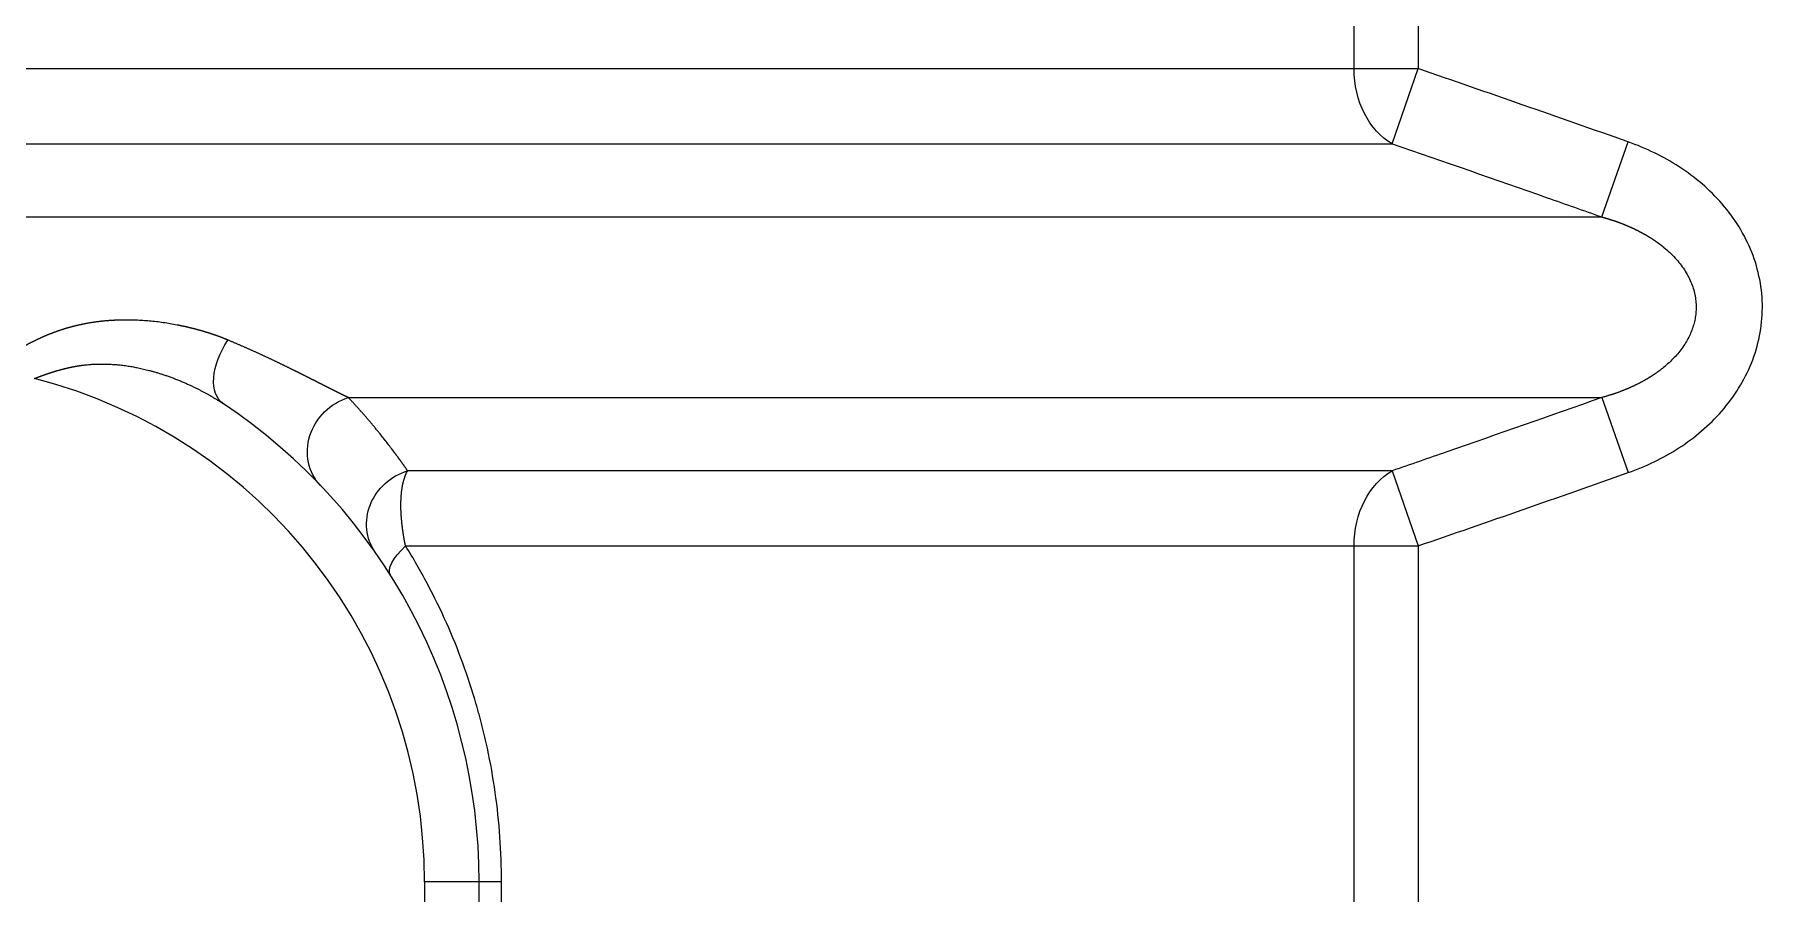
# Model space of a CAD drawing. Header units: millimetres. Extents: x 4664 to 8864, y -38 to 2932.
# Drawn here: x 8285.03 to 8312.53, y 1835.4 to 1849.06 of the extents above; entities that cross this region are included whole.
import ezdxf

# ---------------------------------------------------------------- set-up
doc = ezdxf.new("R2010")
doc.units = ezdxf.units.MM

msp = doc.modelspace()

# ---------------------------------------------------------------- linework, layer by layer
at = {"lineweight": 5}
for p, q in [((8306.03, 1848.517), (8306.03, 1859.573)), ((8307.049, 1859.573), (8307.049, 1848.517)), ((8253.468, 1848.517), (8307.049, 1848.517)), ((8306.637, 1847.323), (8307.049, 1848.517)), ((8254.662, 1847.323), (8306.637, 1847.323)), ((8309.972, 1846.158), (8310.393, 1847.352)), ((8253.688, 1846.158), (8309.972, 1846.158)), ((8290.023, 1843.285), (8309.972, 1843.285)), ((8309.972, 1843.285), (8310.393, 1842.09)), ((8306.637, 1842.119), (8290.966, 1842.119)), ((8306.637, 1842.119), (8307.049, 1840.925)), ((8290.933, 1840.925), (8307.049, 1840.925)), ((8306.03, 1829.869), (8306.03, 1840.925)), ((8307.049, 1840.925), (8307.049, 1829.869)), ((8292.461, 1835.58), (8291.234, 1835.58)), ((8291.234, 1835.58), (8291.234, 1835.214)), ((8292.105, 1835.214), (8292.105, 1835.58)), ((8292.461, 1835.214), (8292.461, 1835.58))]:
    msp.add_line(p, q, dxfattribs=at)
for radius, end in [(8.271, 75.5415), (9.141, 56.3104)]:
    msp.add_arc((8282.964, 1835.58), radius, 0, end, dxfattribs=at)
at = {"lineweight": 5, "extrusion": (0, 0, -1)}
for centre, major_axis, ratio, start_param, end_param in [((8307.049, 1848.517), (0, 1.306), 0.780444, 3.557424, 4.712389), ((8288.517, 1843.91), (0.483, 0.724), 0.577181, 3.141593, 4.726892), ((8290.21, 1842.488), (0.63, 0.601), 0.921263, 3.141593, 5.208198), ((8291.165, 1841.323), (0.713, 0.499), 0.935093, 3.141593, 5.057279), ((8307.049, 1840.925), (0, 1.306), 0.780444, 4.712389, 5.867354), ((8291.43, 1840.925), (0.736, 0.465), 0.347154, 3.141593, 4.209667)]:
    msp.add_ellipse(centre, major_axis=major_axis, ratio=ratio, start_param=start_param, end_param=end_param, dxfattribs=at)
at = {"lineweight": 5}
for points in [[(8310.393, 1847.352), (8309.279, 1847.744), (8308.165, 1848.133), (8307.049, 1848.517)], [(8307.049, 1840.925), (8308.165, 1841.309), (8309.279, 1841.698), (8310.393, 1842.09)]]:
    msp.add_open_spline(points, degree=3, dxfattribs=at)
for points, knots in [([(8306.637, 1847.323), (8307.46, 1847.038), (8308.282, 1846.752), (8309.393, 1846.362), (8309.683, 1846.26), (8309.972, 1846.158)], [0, 0, 0, 0, 0.739335, 0.739335, 1, 1, 1, 1]), ([(8310.393, 1842.09), (8310.678, 1842.19), (8310.948, 1842.32), (8311.452, 1842.646), (8311.686, 1842.844), (8312.079, 1843.296), (8312.244, 1843.557), (8312.466, 1844.11), (8312.528, 1844.414), (8312.53, 1845.013), (8312.471, 1845.316), (8312.25, 1845.875), (8312.087, 1846.136), (8311.692, 1846.592), (8311.459, 1846.79), (8310.954, 1847.119), (8310.679, 1847.251), (8310.393, 1847.352)], [0, 0, 0, 0, 0.125, 0.125, 0.25, 0.25, 0.375, 0.375, 0.5, 0.5, 0.625, 0.625, 0.75, 0.75, 0.875, 0.875, 1, 1, 1, 1]), ([(8309.972, 1846.158), (8309.975, 1846.157), (8309.981, 1846.155), (8309.989, 1846.153), (8309.998, 1846.15), (8310.006, 1846.148), (8310.015, 1846.146), (8310.023, 1846.143), (8310.032, 1846.141), (8310.04, 1846.138), (8310.049, 1846.136), (8310.057, 1846.133), (8310.065, 1846.131), (8310.074, 1846.128), (8310.082, 1846.126), (8310.09, 1846.123), (8310.099, 1846.121), (8310.107, 1846.118), (8310.115, 1846.115), (8310.123, 1846.113), (8310.131, 1846.11), (8310.139, 1846.107), (8310.148, 1846.105), (8310.156, 1846.102), (8310.164, 1846.099), (8310.172, 1846.097), (8310.18, 1846.094), (8310.188, 1846.091), (8310.196, 1846.088), (8310.204, 1846.086), (8310.212, 1846.083), (8310.219, 1846.08), (8310.227, 1846.077), (8310.235, 1846.074), (8310.243, 1846.072), (8310.251, 1846.069), (8310.258, 1846.066), (8310.266, 1846.063), (8310.274, 1846.06), (8310.282, 1846.057), (8310.289, 1846.054), (8310.297, 1846.051), (8310.304, 1846.048), (8310.312, 1846.045), (8310.32, 1846.042), (8310.327, 1846.039), (8310.335, 1846.036), (8310.342, 1846.033), (8310.349, 1846.03), (8310.357, 1846.027), (8310.364, 1846.024), (8310.372, 1846.021), (8310.379, 1846.018), (8310.386, 1846.015), (8310.394, 1846.012), (8310.401, 1846.009), (8310.408, 1846.005), (8310.415, 1846.002), (8310.422, 1845.999), (8310.43, 1845.996), (8310.437, 1845.993), (8310.444, 1845.99), (8310.451, 1845.986), (8310.458, 1845.983), (8310.465, 1845.98), (8310.472, 1845.977), (8310.479, 1845.973), (8310.486, 1845.97), (8310.493, 1845.967), (8310.5, 1845.964), (8310.507, 1845.96), (8310.513, 1845.957), (8310.52, 1845.954), (8310.527, 1845.95), (8310.534, 1845.947), (8310.541, 1845.944), (8310.547, 1845.94), (8310.554, 1845.937), (8310.561, 1845.933), (8310.567, 1845.93), (8310.574, 1845.927), (8310.58, 1845.923), (8310.587, 1845.92), (8310.593, 1845.916), (8310.6, 1845.913), (8310.606, 1845.909), (8310.613, 1845.906), (8310.619, 1845.902), (8310.626, 1845.899), (8310.632, 1845.895), (8310.638, 1845.892), (8310.645, 1845.888), (8310.651, 1845.885), (8310.657, 1845.881), (8310.663, 1845.878), (8310.67, 1845.874), (8310.676, 1845.871), (8310.682, 1845.867), (8310.688, 1845.864), (8310.694, 1845.86), (8310.7, 1845.856), (8310.706, 1845.853), (8310.712, 1845.849), (8310.718, 1845.845), (8310.724, 1845.842), (8310.73, 1845.838), (8310.736, 1845.835), (8310.742, 1845.831), (8310.748, 1845.827), (8310.754, 1845.824), (8310.76, 1845.82), (8310.765, 1845.816), (8310.771, 1845.813), (8310.777, 1845.809), (8310.783, 1845.805), (8310.788, 1845.801), (8310.794, 1845.798), (8310.8, 1845.794), (8310.805, 1845.79), (8310.811, 1845.786), (8310.816, 1845.783), (8310.822, 1845.779), (8310.827, 1845.775), (8310.833, 1845.771), (8310.838, 1845.768), (8310.844, 1845.764), (8310.849, 1845.76), (8310.854, 1845.756), (8310.86, 1845.752), (8310.865, 1845.749), (8310.87, 1845.745), (8310.875, 1845.741), (8310.881, 1845.737), (8310.886, 1845.733), (8310.891, 1845.729), (8310.896, 1845.726), (8310.901, 1845.722), (8310.906, 1845.718), (8310.912, 1845.714), (8310.917, 1845.71), (8310.922, 1845.706), (8310.927, 1845.702), (8310.932, 1845.699), (8310.936, 1845.695), (8310.941, 1845.691), (8310.946, 1845.687), (8310.951, 1845.683), (8310.988, 1845.653), (8311.054, 1845.596), (8311.142, 1845.506), (8311.22, 1845.414), (8311.288, 1845.319), (8311.346, 1845.222), (8311.393, 1845.124), (8311.43, 1845.024), (8311.456, 1844.923), (8311.471, 1844.822), (8311.476, 1844.724), (8311.472, 1844.629), (8311.459, 1844.537), (8311.437, 1844.445), (8311.407, 1844.354), (8311.368, 1844.264), (8311.32, 1844.175), (8311.264, 1844.087), (8311.199, 1844.001), (8311.125, 1843.918), (8311.043, 1843.837), (8310.981, 1843.783), (8310.944, 1843.753), (8310.934, 1843.746), (8310.925, 1843.738), (8310.915, 1843.731), (8310.905, 1843.723), (8310.895, 1843.716), (8310.885, 1843.708), (8310.875, 1843.701), (8310.865, 1843.694), (8310.855, 1843.686), (8310.844, 1843.679), (8310.834, 1843.671), (8310.823, 1843.664), (8310.812, 1843.657), (8310.802, 1843.65), (8310.791, 1843.642), (8310.78, 1843.635), (8310.769, 1843.628), (8310.757, 1843.621), (8310.746, 1843.614), (8310.735, 1843.607), (8310.723, 1843.6), (8310.712, 1843.592), (8310.7, 1843.585), (8310.688, 1843.579), (8310.676, 1843.572), (8310.664, 1843.565), (8310.652, 1843.558), (8310.64, 1843.551), (8310.628, 1843.544), (8310.615, 1843.537), (8310.603, 1843.531), (8310.59, 1843.524), (8310.577, 1843.517), (8310.565, 1843.511), (8310.552, 1843.504), (8310.539, 1843.498), (8310.526, 1843.491), (8310.512, 1843.485), (8310.499, 1843.478), (8310.486, 1843.472), (8310.472, 1843.465), (8310.459, 1843.459), (8310.445, 1843.453), (8310.431, 1843.447), (8310.417, 1843.441), (8310.403, 1843.434), (8310.389, 1843.428), (8310.375, 1843.422), (8310.361, 1843.416), (8310.346, 1843.411), (8310.332, 1843.405), (8310.317, 1843.399), (8310.302, 1843.393), (8310.288, 1843.387), (8310.273, 1843.382), (8310.258, 1843.376), (8310.243, 1843.37), (8310.228, 1843.365), (8310.212, 1843.359), (8310.197, 1843.354), (8310.182, 1843.349), (8310.166, 1843.343), (8310.15, 1843.338), (8310.135, 1843.333), (8310.119, 1843.328), (8310.103, 1843.323), (8310.087, 1843.318), (8310.071, 1843.313), (8310.054, 1843.308), (8310.038, 1843.303), (8310.022, 1843.298), (8310.005, 1843.294), (8309.989, 1843.289), (8309.978, 1843.286), (8309.972, 1843.285)], [0, 0, 0, 0, 0.002039, 0.004073, 0.006102, 0.008127, 0.010147, 0.012163, 0.014174, 0.016181, 0.018183, 0.020181, 0.022174, 0.024162, 0.026146, 0.028125, 0.0301, 0.03207, 0.034036, 0.035997, 0.037953, 0.039905, 0.041852, 0.043795, 0.045733, 0.047667, 0.049596, 0.051521, 0.053441, 0.055357, 0.057268, 0.059174, 0.061076, 0.062974, 0.064867, 0.066755, 0.068639, 0.070518, 0.072393, 0.074263, 0.076129, 0.07799, 0.079847, 0.081699, 0.083547, 0.08539, 0.087229, 0.089063, 0.090893, 0.092718, 0.094539, 0.096355, 0.098167, 0.099974, 0.101777, 0.103575, 0.105369, 0.107158, 0.108943, 0.110723, 0.112499, 0.11427, 0.116037, 0.1178, 0.119558, 0.121311, 0.12306, 0.124805, 0.126545, 0.128281, 0.130012, 0.131739, 0.133461, 0.135179, 0.136892, 0.138601, 0.140306, 0.142006, 0.143702, 0.145393, 0.14708, 0.148763, 0.150441, 0.152114, 0.153784, 0.155449, 0.157109, 0.158765, 0.160417, 0.162064, 0.163707, 0.165345, 0.16698, 0.168609, 0.170235, 0.171856, 0.173472, 0.175085, 0.176693, 0.178296, 0.179895, 0.18149, 0.183081, 0.184667, 0.186249, 0.187826, 0.189399, 0.190968, 0.192533, 0.194093, 0.195649, 0.197201, 0.198748, 0.200291, 0.20183, 0.203364, 0.204894, 0.20642, 0.207942, 0.209459, 0.210972, 0.212481, 0.213985, 0.215485, 0.216982, 0.218473, 0.219961, 0.221444, 0.222923, 0.224398, 0.225869, 0.227335, 0.228797, 0.230255, 0.231709, 0.233159, 0.234604, 0.236045, 0.237482, 0.238915, 0.240344, 0.241769, 0.243189, 0.244605, 0.246018, 0.247426, 0.248829, 0.250229, 0.279528, 0.307612, 0.334557, 0.360447, 0.385382, 0.40947, 0.432836, 0.455616, 0.477954, 0.500009, 0.520088, 0.540394, 0.561045, 0.582154, 0.603826, 0.626159, 0.64924, 0.673149, 0.697957, 0.723726, 0.750512, 0.753234, 0.755971, 0.758723, 0.761492, 0.764276, 0.767076, 0.769891, 0.772722, 0.77557, 0.778433, 0.781312, 0.784207, 0.787118, 0.790045, 0.792989, 0.795948, 0.798924, 0.801915, 0.804923, 0.807948, 0.810988, 0.814045, 0.817118, 0.820208, 0.823313, 0.826436, 0.829575, 0.83273, 0.835902, 0.83909, 0.842295, 0.845516, 0.848754, 0.852009, 0.85528, 0.858568, 0.861873, 0.865195, 0.868533, 0.871888, 0.875259, 0.878648, 0.882053, 0.885475, 0.888914, 0.89237, 0.895843, 0.899333, 0.902839, 0.906363, 0.909903, 0.913461, 0.917035, 0.920627, 0.924235, 0.927861, 0.931504, 0.935163, 0.93884, 0.942534, 0.946245, 0.949973, 0.953718, 0.95748, 0.96126, 0.965056, 0.96887, 0.972701, 0.976549, 0.980415, 0.984297, 0.988197, 0.992114, 0.996048, 1, 1, 1, 1]), ([(8288.106, 1844.199), (8288.104, 1844.2), (8288.099, 1844.203), (8288.091, 1844.206), (8288.083, 1844.209), (8288.076, 1844.212), (8288.068, 1844.215), (8288.06, 1844.218), (8288.052, 1844.221), (8288.045, 1844.224), (8288.037, 1844.227), (8288.029, 1844.231), (8288.021, 1844.234), (8288.013, 1844.237), (8288.005, 1844.24), (8287.998, 1844.243), (8287.99, 1844.246), (8287.982, 1844.249), (8287.974, 1844.251), (8287.966, 1844.254), (8287.958, 1844.257), (8287.95, 1844.26), (8287.942, 1844.263), (8287.934, 1844.266), (8287.926, 1844.269), (8287.918, 1844.272), (8287.91, 1844.275), (8287.902, 1844.277), (8287.894, 1844.28), (8287.886, 1844.283), (8287.877, 1844.286), (8287.869, 1844.289), (8287.861, 1844.291), (8287.853, 1844.294), (8287.845, 1844.297), (8287.837, 1844.3), (8287.828, 1844.302), (8287.82, 1844.305), (8287.812, 1844.308), (8287.804, 1844.31), (8287.795, 1844.313), (8287.787, 1844.316), (8287.779, 1844.318), (8287.77, 1844.321), (8287.762, 1844.323), (8287.753, 1844.326), (8287.745, 1844.329), (8287.737, 1844.331), (8287.728, 1844.334), (8287.72, 1844.336), (8287.711, 1844.339), (8287.703, 1844.341), (8287.694, 1844.344), (8287.686, 1844.346), (8287.677, 1844.349), (8287.669, 1844.351), (8287.66, 1844.353), (8287.652, 1844.356), (8287.643, 1844.358), (8287.635, 1844.36), (8287.626, 1844.363), (8287.617, 1844.365), (8287.609, 1844.367), (8287.6, 1844.37), (8287.591, 1844.372), (8287.583, 1844.374), (8287.574, 1844.377), (8287.565, 1844.379), (8287.556, 1844.381), (8287.548, 1844.383), (8287.539, 1844.385), (8287.53, 1844.388), (8287.521, 1844.39), (8287.513, 1844.392), (8287.504, 1844.394), (8287.495, 1844.396), (8287.486, 1844.398), (8287.477, 1844.4), (8287.468, 1844.403), (8287.459, 1844.405), (8287.45, 1844.407), (8287.442, 1844.409), (8287.433, 1844.411), (8287.424, 1844.413), (8287.415, 1844.415), (8287.406, 1844.417), (8287.397, 1844.419), (8287.388, 1844.421), (8287.379, 1844.422), (8287.369, 1844.424), (8287.36, 1844.426), (8287.351, 1844.428), (8287.342, 1844.43), (8287.333, 1844.432), (8287.324, 1844.434), (8287.315, 1844.435), (8287.306, 1844.437), (8287.263, 1844.445), (8287.187, 1844.459), (8287.077, 1844.476), (8286.968, 1844.491), (8286.859, 1844.502), (8286.751, 1844.51), (8286.643, 1844.516), (8286.536, 1844.519), (8286.46, 1844.518), (8286.414, 1844.518), (8286.399, 1844.517), (8286.384, 1844.517), (8286.369, 1844.516), (8286.354, 1844.516), (8286.339, 1844.515), (8286.324, 1844.515), (8286.309, 1844.514), (8286.294, 1844.513), (8286.279, 1844.513), (8286.264, 1844.512), (8286.249, 1844.511), (8286.234, 1844.51), (8286.219, 1844.509), (8286.205, 1844.508), (8286.19, 1844.506), (8286.175, 1844.505), (8286.161, 1844.504), (8286.146, 1844.503), (8286.131, 1844.501), (8286.117, 1844.5), (8286.102, 1844.498), (8286.088, 1844.497), (8286.073, 1844.495), (8286.059, 1844.493), (8286.044, 1844.492), (8286.03, 1844.49), (8286.016, 1844.488), (8286.001, 1844.486), (8285.987, 1844.484), (8285.973, 1844.482), (8285.959, 1844.48), (8285.945, 1844.478), (8285.931, 1844.475), (8285.916, 1844.473), (8285.902, 1844.471), (8285.888, 1844.468), (8285.874, 1844.466), (8285.86, 1844.464), (8285.846, 1844.461), (8285.833, 1844.458), (8285.819, 1844.456), (8285.805, 1844.453), (8285.791, 1844.45), (8285.777, 1844.447), (8285.763, 1844.444), (8285.75, 1844.441), (8285.736, 1844.438), (8285.722, 1844.435), (8285.709, 1844.432), (8285.695, 1844.429), (8285.682, 1844.426), (8285.668, 1844.422), (8285.655, 1844.419), (8285.641, 1844.415), (8285.628, 1844.412), (8285.614, 1844.408), (8285.601, 1844.405), (8285.588, 1844.401), (8285.574, 1844.397), (8285.561, 1844.394), (8285.548, 1844.39), (8285.534, 1844.386), (8285.521, 1844.382), (8285.508, 1844.378), (8285.495, 1844.374), (8285.482, 1844.37), (8285.469, 1844.365), (8285.456, 1844.361), (8285.443, 1844.357), (8285.43, 1844.353), (8285.417, 1844.348), (8285.404, 1844.344), (8285.391, 1844.339), (8285.378, 1844.335), (8285.365, 1844.33), (8285.352, 1844.325), (8285.339, 1844.321), (8285.326, 1844.316), (8285.314, 1844.311), (8285.301, 1844.306), (8285.288, 1844.301), (8285.275, 1844.296), (8285.263, 1844.291), (8285.25, 1844.286), (8285.237, 1844.281), (8285.225, 1844.276), (8285.212, 1844.27), (8285.2, 1844.265), (8285.187, 1844.26), (8285.175, 1844.254), (8285.162, 1844.249), (8285.15, 1844.243), (8285.137, 1844.238), (8285.125, 1844.232), (8285.112, 1844.227), (8285.1, 1844.221), (8285.087, 1844.215), (8285.075, 1844.209), (8285.063, 1844.203), (8285.05, 1844.197), (8285.038, 1844.192), (8285.026, 1844.186), (8285.014, 1844.179), (8285.001, 1844.173), (8284.989, 1844.167), (8284.977, 1844.161), (8284.965, 1844.155), (8284.953, 1844.149), (8284.94, 1844.142), (8284.928, 1844.136), (8284.916, 1844.129), (8284.904, 1844.123), (8284.892, 1844.116), (8284.88, 1844.11), (8284.868, 1844.103), (8284.856, 1844.097), (8284.844, 1844.09), (8284.832, 1844.083), (8284.82, 1844.076), (8284.808, 1844.07), (8284.796, 1844.063), (8284.784, 1844.056), (8284.772, 1844.049), (8284.76, 1844.042), (8284.748, 1844.035), (8284.736, 1844.028), (8284.724, 1844.021), (8284.713, 1844.014), (8284.701, 1844.007), (8284.689, 1844), (8284.681, 1843.995), (8284.677, 1843.992)], [0, 0, 0, 0, 0.002507, 0.005016, 0.007526, 0.010038, 0.012552, 0.015067, 0.017584, 0.020103, 0.022624, 0.025146, 0.027671, 0.030197, 0.032725, 0.035254, 0.037786, 0.040319, 0.042854, 0.045391, 0.047929, 0.05047, 0.053013, 0.055557, 0.058103, 0.060651, 0.063201, 0.065753, 0.068307, 0.070863, 0.07342, 0.07598, 0.078542, 0.081105, 0.083671, 0.086238, 0.088808, 0.091379, 0.093953, 0.096528, 0.099106, 0.101685, 0.104267, 0.10685, 0.109436, 0.112024, 0.114614, 0.117205, 0.119799, 0.122396, 0.124994, 0.127594, 0.130197, 0.132801, 0.135408, 0.138017, 0.140628, 0.143241, 0.145856, 0.148474, 0.151094, 0.153716, 0.15634, 0.158966, 0.161595, 0.164226, 0.166859, 0.169494, 0.172131, 0.174771, 0.177413, 0.180058, 0.182705, 0.185354, 0.188005, 0.190658, 0.193314, 0.195973, 0.198633, 0.201296, 0.203961, 0.206629, 0.209299, 0.211972, 0.214646, 0.217323, 0.220003, 0.222685, 0.225369, 0.228056, 0.230746, 0.233437, 0.236131, 0.238828, 0.241527, 0.244229, 0.246933, 0.249639, 0.282019, 0.314044, 0.34573, 0.377091, 0.408141, 0.438899, 0.469379, 0.499599, 0.503922, 0.508233, 0.512533, 0.516822, 0.521101, 0.525368, 0.529625, 0.533871, 0.538107, 0.542332, 0.546546, 0.55075, 0.554944, 0.559127, 0.5633, 0.567463, 0.571615, 0.575758, 0.57989, 0.584013, 0.588125, 0.592228, 0.596321, 0.600404, 0.604477, 0.608541, 0.612595, 0.61664, 0.620675, 0.624701, 0.628718, 0.632725, 0.636723, 0.640712, 0.644692, 0.648663, 0.652626, 0.656579, 0.660524, 0.664459, 0.668387, 0.672305, 0.676216, 0.680117, 0.684011, 0.687896, 0.691773, 0.695642, 0.699503, 0.703356, 0.707201, 0.711038, 0.714867, 0.718689, 0.722503, 0.726309, 0.730108, 0.7339, 0.737684, 0.741461, 0.745231, 0.748994, 0.75275, 0.7565, 0.760242, 0.763977, 0.767706, 0.771428, 0.775144, 0.778854, 0.782557, 0.786253, 0.789944, 0.793628, 0.797307, 0.80098, 0.804646, 0.808307, 0.811963, 0.815613, 0.819257, 0.822896, 0.82653, 0.830158, 0.833781, 0.8374, 0.841013, 0.844622, 0.848225, 0.851824, 0.855419, 0.859009, 0.862594, 0.866175, 0.869752, 0.873325, 0.876894, 0.880459, 0.88402, 0.887577, 0.891131, 0.894681, 0.898227, 0.90177, 0.90531, 0.908847, 0.912381, 0.915911, 0.919439, 0.922964, 0.926486, 0.930006, 0.933523, 0.937037, 0.94055, 0.94406, 0.947568, 0.951074, 0.954578, 0.95808, 0.96158, 0.965079, 0.968577, 0.972073, 0.975567, 0.97906, 0.982553, 0.986044, 0.989534, 0.993023, 0.996512, 1, 1, 1, 1]), ([(8290.023, 1843.285), (8290.022, 1843.285), (8290.019, 1843.287), (8290.014, 1843.289), (8290.009, 1843.291), (8290.004, 1843.293), (8289.999, 1843.296), (8289.995, 1843.298), (8289.99, 1843.3), (8289.985, 1843.303), (8289.98, 1843.305), (8289.975, 1843.307), (8289.97, 1843.31), (8289.965, 1843.312), (8289.96, 1843.315), (8289.955, 1843.317), (8289.95, 1843.32), (8289.945, 1843.322), (8289.939, 1843.325), (8289.934, 1843.327), (8289.929, 1843.33), (8289.924, 1843.332), (8289.919, 1843.335), (8289.913, 1843.337), (8289.908, 1843.34), (8289.903, 1843.342), (8289.898, 1843.345), (8289.892, 1843.348), (8289.887, 1843.35), (8289.881, 1843.353), (8289.876, 1843.356), (8289.871, 1843.358), (8289.865, 1843.361), (8289.86, 1843.364), (8289.854, 1843.367), (8289.849, 1843.369), (8289.843, 1843.372), (8289.837, 1843.375), (8289.832, 1843.378), (8289.826, 1843.38), (8289.82, 1843.383), (8289.815, 1843.386), (8289.809, 1843.389), (8289.803, 1843.392), (8289.797, 1843.395), (8289.792, 1843.398), (8289.786, 1843.401), (8289.78, 1843.404), (8289.774, 1843.407), (8289.768, 1843.409), (8289.762, 1843.412), (8289.756, 1843.415), (8289.75, 1843.418), (8289.744, 1843.422), (8289.738, 1843.425), (8289.732, 1843.428), (8289.726, 1843.431), (8289.72, 1843.434), (8289.714, 1843.437), (8289.708, 1843.44), (8289.701, 1843.443), (8289.695, 1843.446), (8289.689, 1843.449), (8289.683, 1843.453), (8289.676, 1843.456), (8289.67, 1843.459), (8289.664, 1843.462), (8289.657, 1843.465), (8289.651, 1843.469), (8289.644, 1843.472), (8289.638, 1843.475), (8289.631, 1843.479), (8289.625, 1843.482), (8289.618, 1843.485), (8289.612, 1843.489), (8289.605, 1843.492), (8289.599, 1843.495), (8289.592, 1843.499), (8289.585, 1843.502), (8289.579, 1843.505), (8289.572, 1843.509), (8289.565, 1843.512), (8289.558, 1843.516), (8289.552, 1843.519), (8289.545, 1843.523), (8289.538, 1843.526), (8289.531, 1843.53), (8289.524, 1843.533), (8289.517, 1843.537), (8289.51, 1843.54), (8289.503, 1843.544), (8289.496, 1843.547), (8289.489, 1843.551), (8289.482, 1843.554), (8289.475, 1843.558), (8289.468, 1843.562), (8289.461, 1843.565), (8289.453, 1843.569), (8289.446, 1843.573), (8289.439, 1843.576), (8289.432, 1843.58), (8289.424, 1843.584), (8289.417, 1843.587), (8289.41, 1843.591), (8289.402, 1843.595), (8289.395, 1843.598), (8289.388, 1843.602), (8289.38, 1843.606), (8289.373, 1843.61), (8289.365, 1843.613), (8289.358, 1843.617), (8289.35, 1843.621), (8289.342, 1843.625), (8289.335, 1843.629), (8289.327, 1843.633), (8289.32, 1843.636), (8289.312, 1843.64), (8289.304, 1843.644), (8289.296, 1843.648), (8289.289, 1843.652), (8289.281, 1843.656), (8289.273, 1843.66), (8289.265, 1843.664), (8289.257, 1843.668), (8289.249, 1843.672), (8289.241, 1843.676), (8289.233, 1843.68), (8289.225, 1843.684), (8289.217, 1843.688), (8289.209, 1843.692), (8289.201, 1843.696), (8289.193, 1843.7), (8289.185, 1843.704), (8289.174, 1843.709), (8289.16, 1843.716), (8289.144, 1843.724), (8289.128, 1843.732), (8289.111, 1843.74), (8289.095, 1843.748), (8289.078, 1843.757), (8289.061, 1843.765), (8289.045, 1843.773), (8289.028, 1843.781), (8289.011, 1843.789), (8288.994, 1843.798), (8288.977, 1843.806), (8288.959, 1843.814), (8288.942, 1843.823), (8288.925, 1843.831), (8288.907, 1843.839), (8288.89, 1843.848), (8288.872, 1843.856), (8288.855, 1843.865), (8288.837, 1843.873), (8288.819, 1843.882), (8288.801, 1843.89), (8288.783, 1843.899), (8288.765, 1843.907), (8288.747, 1843.916), (8288.729, 1843.924), (8288.71, 1843.933), (8288.692, 1843.941), (8288.674, 1843.95), (8288.655, 1843.958), (8288.637, 1843.967), (8288.618, 1843.975), (8288.599, 1843.984), (8288.58, 1843.993), (8288.561, 1844.001), (8288.542, 1844.01), (8288.523, 1844.018), (8288.504, 1844.027), (8288.485, 1844.036), (8288.466, 1844.044), (8288.446, 1844.053), (8288.427, 1844.061), (8288.408, 1844.07), (8288.388, 1844.079), (8288.368, 1844.087), (8288.349, 1844.096), (8288.329, 1844.105), (8288.309, 1844.113), (8288.289, 1844.122), (8288.269, 1844.13), (8288.249, 1844.139), (8288.229, 1844.148), (8288.208, 1844.156), (8288.188, 1844.165), (8288.168, 1844.174), (8288.147, 1844.182), (8288.127, 1844.191), (8288.113, 1844.197), (8288.106, 1844.199)], [0, 0, 0, 0, 0.003387, 0.006779, 0.010177, 0.013582, 0.016992, 0.020408, 0.02383, 0.027258, 0.030693, 0.034133, 0.037579, 0.04103, 0.044488, 0.047952, 0.051422, 0.054898, 0.05838, 0.061868, 0.065362, 0.068862, 0.072368, 0.07588, 0.079398, 0.082922, 0.086452, 0.089988, 0.09353, 0.097078, 0.100633, 0.104193, 0.10776, 0.111332, 0.114911, 0.118495, 0.122086, 0.125683, 0.129286, 0.132895, 0.13651, 0.140131, 0.143759, 0.147392, 0.151032, 0.154678, 0.15833, 0.161988, 0.165652, 0.169322, 0.172999, 0.176681, 0.18037, 0.184065, 0.187766, 0.191473, 0.195187, 0.198907, 0.202632, 0.206365, 0.210103, 0.213847, 0.217598, 0.221355, 0.225118, 0.228887, 0.232663, 0.236444, 0.240232, 0.244026, 0.247827, 0.251633, 0.255446, 0.259265, 0.263091, 0.266922, 0.27076, 0.274605, 0.278455, 0.282312, 0.286175, 0.290044, 0.293919, 0.297801, 0.301689, 0.305584, 0.309484, 0.313391, 0.317305, 0.321224, 0.32515, 0.329082, 0.333021, 0.336966, 0.340917, 0.344874, 0.348838, 0.352808, 0.356785, 0.360768, 0.364757, 0.368752, 0.372754, 0.376762, 0.380777, 0.384798, 0.388825, 0.392859, 0.396899, 0.400945, 0.404998, 0.409057, 0.413123, 0.417195, 0.421273, 0.425358, 0.429449, 0.433546, 0.43765, 0.44176, 0.445877, 0.45, 0.454129, 0.458265, 0.462408, 0.466556, 0.470712, 0.474873, 0.479041, 0.483216, 0.487396, 0.491584, 0.495777, 0.499978, 0.508303, 0.516638, 0.524984, 0.533339, 0.541705, 0.550081, 0.558467, 0.566863, 0.575269, 0.583686, 0.592113, 0.60055, 0.608997, 0.617455, 0.625923, 0.634401, 0.64289, 0.651389, 0.659898, 0.668418, 0.676948, 0.685488, 0.694039, 0.7026, 0.711172, 0.719754, 0.728347, 0.73695, 0.745564, 0.754189, 0.762823, 0.771469, 0.780125, 0.788791, 0.797468, 0.806156, 0.814855, 0.823564, 0.832283, 0.841014, 0.849755, 0.858506, 0.867269, 0.876042, 0.884826, 0.893621, 0.902426, 0.911242, 0.920069, 0.928907, 0.937756, 0.946615, 0.955485, 0.964367, 0.973259, 0.982162, 0.991075, 1, 1, 1, 1]), ([(8285.029, 1843.588), (8285.031, 1843.589), (8285.035, 1843.591), (8285.041, 1843.593), (8285.048, 1843.596), (8285.054, 1843.598), (8285.06, 1843.601), (8285.067, 1843.603), (8285.073, 1843.606), (8285.079, 1843.608), (8285.085, 1843.61), (8285.092, 1843.613), (8285.098, 1843.615), (8285.104, 1843.618), (8285.11, 1843.62), (8285.116, 1843.622), (8285.123, 1843.624), (8285.129, 1843.627), (8285.135, 1843.629), (8285.141, 1843.631), (8285.147, 1843.634), (8285.153, 1843.636), (8285.159, 1843.638), (8285.165, 1843.64), (8285.172, 1843.642), (8285.178, 1843.645), (8285.184, 1843.647), (8285.19, 1843.649), (8285.196, 1843.651), (8285.202, 1843.653), (8285.208, 1843.655), (8285.214, 1843.657), (8285.22, 1843.659), (8285.226, 1843.661), (8285.232, 1843.663), (8285.238, 1843.665), (8285.244, 1843.667), (8285.249, 1843.669), (8285.255, 1843.671), (8285.261, 1843.673), (8285.267, 1843.675), (8285.273, 1843.677), (8285.279, 1843.679), (8285.285, 1843.681), (8285.291, 1843.683), (8285.296, 1843.685), (8285.302, 1843.687), (8285.308, 1843.688), (8285.314, 1843.69), (8285.319, 1843.692), (8285.325, 1843.694), (8285.331, 1843.696), (8285.337, 1843.697), (8285.342, 1843.699), (8285.348, 1843.701), (8285.354, 1843.703), (8285.359, 1843.704), (8285.365, 1843.706), (8285.371, 1843.708), (8285.376, 1843.709), (8285.382, 1843.711), (8285.388, 1843.713), (8285.393, 1843.714), (8285.399, 1843.716), (8285.404, 1843.717), (8285.41, 1843.719), (8285.415, 1843.721), (8285.421, 1843.722), (8285.426, 1843.724), (8285.432, 1843.725), (8285.437, 1843.727), (8285.443, 1843.728), (8285.448, 1843.73), (8285.454, 1843.731), (8285.459, 1843.733), (8285.464, 1843.734), (8285.47, 1843.735), (8285.475, 1843.737), (8285.48, 1843.738), (8285.486, 1843.74), (8285.491, 1843.741), (8285.496, 1843.742), (8285.502, 1843.744), (8285.507, 1843.745), (8285.512, 1843.746), (8285.517, 1843.747), (8285.523, 1843.749), (8285.528, 1843.75), (8285.533, 1843.751), (8285.538, 1843.752), (8285.544, 1843.754), (8285.549, 1843.755), (8285.554, 1843.756), (8285.559, 1843.757), (8285.564, 1843.758), (8285.569, 1843.76), (8285.574, 1843.761), (8285.579, 1843.762), (8285.584, 1843.763), (8285.589, 1843.764), (8285.594, 1843.765), (8285.599, 1843.766), (8285.604, 1843.767), (8285.609, 1843.768), (8285.614, 1843.769), (8285.619, 1843.77), (8285.624, 1843.771), (8285.629, 1843.772), (8285.634, 1843.773), (8285.639, 1843.774), (8285.644, 1843.775), (8285.649, 1843.776), (8285.654, 1843.777), (8285.658, 1843.778), (8285.663, 1843.779), (8285.668, 1843.78), (8285.673, 1843.781), (8285.677, 1843.781), (8285.682, 1843.782), (8285.687, 1843.783), (8285.692, 1843.784), (8285.696, 1843.785), (8285.701, 1843.786), (8285.706, 1843.786), (8285.71, 1843.787), (8285.715, 1843.788), (8285.72, 1843.789), (8285.724, 1843.789), (8285.729, 1843.79), (8285.733, 1843.791), (8285.738, 1843.792), (8285.743, 1843.792), (8285.747, 1843.793), (8285.752, 1843.794), (8285.756, 1843.794), (8285.761, 1843.795), (8285.765, 1843.795), (8285.769, 1843.796), (8285.774, 1843.797), (8285.778, 1843.797), (8285.783, 1843.798), (8285.787, 1843.798), (8285.792, 1843.799), (8285.796, 1843.8), (8285.8, 1843.8), (8285.805, 1843.801), (8285.809, 1843.801), (8285.824, 1843.803), (8285.849, 1843.806), (8285.886, 1843.809), (8285.922, 1843.812), (8285.959, 1843.815), (8285.997, 1843.816), (8286.035, 1843.818), (8286.073, 1843.818), (8286.112, 1843.818), (8286.151, 1843.818), (8286.19, 1843.817), (8286.23, 1843.815), (8286.27, 1843.813), (8286.31, 1843.81), (8286.351, 1843.807), (8286.392, 1843.803), (8286.433, 1843.798), (8286.475, 1843.793), (8286.517, 1843.786), (8286.559, 1843.78), (8286.599, 1843.773), (8286.639, 1843.765), (8286.678, 1843.758), (8286.72, 1843.749), (8286.763, 1843.739), (8286.808, 1843.728), (8286.854, 1843.716), (8286.903, 1843.703), (8286.953, 1843.689), (8287.005, 1843.673), (8287.059, 1843.656), (8287.114, 1843.638), (8287.171, 1843.618), (8287.23, 1843.597), (8287.29, 1843.573), (8287.34, 1843.553), (8287.38, 1843.537), (8287.408, 1843.524), (8287.436, 1843.512), (8287.463, 1843.5), (8287.49, 1843.488), (8287.516, 1843.476), (8287.542, 1843.464), (8287.567, 1843.452), (8287.591, 1843.44), (8287.615, 1843.428), (8287.638, 1843.417), (8287.661, 1843.405), (8287.683, 1843.394), (8287.704, 1843.382), (8287.725, 1843.371), (8287.746, 1843.36), (8287.765, 1843.349), (8287.785, 1843.338), (8287.804, 1843.328), (8287.822, 1843.317), (8287.84, 1843.307), (8287.857, 1843.297), (8287.873, 1843.287), (8287.89, 1843.277), (8287.905, 1843.268), (8287.92, 1843.259), (8287.935, 1843.25), (8287.949, 1843.241), (8287.963, 1843.232), (8287.976, 1843.224), (8287.989, 1843.216), (8288.001, 1843.208), (8288.012, 1843.2), (8288.024, 1843.193), (8288.031, 1843.188), (8288.034, 1843.186)], [0, 0, 0, 0, 0.002068, 0.004131, 0.00619, 0.008244, 0.010293, 0.012338, 0.014378, 0.016413, 0.018443, 0.020469, 0.02249, 0.024507, 0.026518, 0.028525, 0.030527, 0.032525, 0.034517, 0.036505, 0.038488, 0.040467, 0.04244, 0.044409, 0.046373, 0.048333, 0.050287, 0.052237, 0.054182, 0.056122, 0.058058, 0.059989, 0.061914, 0.063835, 0.065752, 0.067663, 0.06957, 0.071472, 0.073369, 0.075261, 0.077148, 0.079031, 0.080908, 0.082781, 0.084649, 0.086512, 0.08837, 0.090224, 0.092072, 0.093916, 0.095755, 0.097589, 0.099418, 0.101242, 0.103061, 0.104876, 0.106685, 0.10849, 0.110289, 0.112084, 0.113874, 0.115659, 0.117439, 0.119214, 0.120985, 0.12275, 0.12451, 0.126266, 0.128016, 0.129762, 0.131503, 0.133238, 0.134969, 0.136695, 0.138416, 0.140131, 0.141842, 0.143548, 0.145249, 0.146945, 0.148636, 0.150322, 0.152003, 0.15368, 0.155351, 0.157017, 0.158678, 0.160334, 0.161985, 0.163631, 0.165272, 0.166908, 0.168539, 0.170166, 0.171787, 0.173403, 0.175014, 0.17662, 0.17822, 0.179816, 0.181407, 0.182993, 0.184574, 0.18615, 0.18772, 0.189286, 0.190846, 0.192402, 0.193952, 0.195498, 0.197038, 0.198573, 0.200104, 0.201629, 0.203149, 0.204664, 0.206174, 0.207679, 0.209178, 0.210673, 0.212163, 0.213647, 0.215127, 0.216601, 0.21807, 0.219534, 0.220993, 0.222447, 0.223896, 0.22534, 0.226778, 0.228212, 0.22964, 0.231063, 0.232481, 0.233894, 0.235302, 0.236705, 0.238103, 0.239495, 0.240883, 0.242265, 0.243642, 0.245014, 0.246381, 0.247743, 0.249099, 0.250451, 0.261776, 0.273222, 0.284789, 0.296478, 0.30829, 0.320225, 0.332284, 0.344467, 0.356776, 0.36921, 0.38177, 0.394458, 0.407272, 0.420214, 0.433284, 0.446483, 0.45981, 0.473267, 0.486853, 0.500568, 0.512653, 0.525385, 0.538767, 0.5528, 0.567485, 0.582824, 0.598818, 0.615469, 0.632777, 0.650745, 0.669372, 0.688659, 0.708608, 0.729219, 0.750493, 0.760562, 0.77046, 0.780187, 0.789742, 0.799126, 0.808338, 0.817377, 0.826244, 0.834939, 0.843461, 0.85181, 0.859986, 0.867988, 0.875817, 0.883473, 0.890954, 0.898262, 0.905396, 0.912356, 0.919142, 0.925754, 0.932192, 0.938455, 0.944543, 0.950458, 0.956198, 0.961763, 0.967154, 0.97237, 0.977412, 0.982279, 0.986971, 0.991489, 0.995832, 1, 1, 1, 1]), ([(8290.966, 1842.119), (8290.964, 1842.123), (8290.958, 1842.131), (8290.95, 1842.142), (8290.942, 1842.154), (8290.935, 1842.165), (8290.927, 1842.176), (8290.919, 1842.187), (8290.911, 1842.198), (8290.904, 1842.209), (8290.896, 1842.22), (8290.888, 1842.23), (8290.881, 1842.241), (8290.874, 1842.251), (8290.866, 1842.262), (8290.859, 1842.272), (8290.851, 1842.282), (8290.844, 1842.292), (8290.837, 1842.302), (8290.83, 1842.312), (8290.823, 1842.322), (8290.816, 1842.331), (8290.809, 1842.341), (8290.802, 1842.35), (8290.795, 1842.36), (8290.788, 1842.369), (8290.781, 1842.378), (8290.775, 1842.387), (8290.768, 1842.396), (8290.761, 1842.405), (8290.738, 1842.437), (8290.697, 1842.49), (8290.64, 1842.565), (8290.584, 1842.637), (8290.54, 1842.691), (8290.51, 1842.729), (8290.491, 1842.751), (8290.473, 1842.773), (8290.455, 1842.796), (8290.437, 1842.818), (8290.419, 1842.839), (8290.401, 1842.861), (8290.382, 1842.883), (8290.364, 1842.904), (8290.346, 1842.925), (8290.328, 1842.946), (8290.31, 1842.967), (8290.292, 1842.988), (8290.274, 1843.009), (8290.256, 1843.03), (8290.238, 1843.05), (8290.22, 1843.07), (8290.202, 1843.09), (8290.184, 1843.11), (8290.166, 1843.13), (8290.148, 1843.15), (8290.13, 1843.17), (8290.112, 1843.189), (8290.094, 1843.209), (8290.076, 1843.228), (8290.059, 1843.247), (8290.041, 1843.266), (8290.029, 1843.278), (8290.023, 1843.285)], [0, 0, 0, 0, 0.009764, 0.019446, 0.029047, 0.038567, 0.048006, 0.057363, 0.066639, 0.075833, 0.084946, 0.093978, 0.102927, 0.111796, 0.120582, 0.129287, 0.13791, 0.146451, 0.154911, 0.163288, 0.171584, 0.179798, 0.18793, 0.19598, 0.203948, 0.211834, 0.219638, 0.227359, 0.234999, 0.242556, 0.250031, 0.315962, 0.379605, 0.440952, 0.499997, 0.519308, 0.538513, 0.557611, 0.576601, 0.595485, 0.614261, 0.63293, 0.651491, 0.669945, 0.688291, 0.70653, 0.72466, 0.742683, 0.760598, 0.778404, 0.796102, 0.813692, 0.831173, 0.848546, 0.86581, 0.882965, 0.900012, 0.916949, 0.933778, 0.950497, 0.967108, 0.983608, 1, 1, 1, 1]), ([(8309.972, 1843.285), (8309.151, 1842.995), (8308.329, 1842.707), (8307.217, 1842.32), (8306.927, 1842.22), (8306.637, 1842.119)], [0, 0, 0, 0, 0.739335, 0.739335, 1, 1, 1, 1]), ([(8290.933, 1840.925), (8290.933, 1840.926), (8290.932, 1840.93), (8290.931, 1840.935), (8290.93, 1840.94), (8290.929, 1840.945), (8290.928, 1840.95), (8290.927, 1840.955), (8290.926, 1840.96), (8290.925, 1840.965), (8290.924, 1840.97), (8290.923, 1840.976), (8290.922, 1840.981), (8290.921, 1840.986), (8290.92, 1840.991), (8290.919, 1840.997), (8290.918, 1841.002), (8290.917, 1841.007), (8290.916, 1841.013), (8290.915, 1841.018), (8290.914, 1841.023), (8290.913, 1841.029), (8290.912, 1841.034), (8290.911, 1841.04), (8290.91, 1841.045), (8290.909, 1841.051), (8290.908, 1841.056), (8290.907, 1841.062), (8290.906, 1841.067), (8290.905, 1841.073), (8290.904, 1841.079), (8290.903, 1841.084), (8290.903, 1841.09), (8290.902, 1841.095), (8290.901, 1841.101), (8290.9, 1841.107), (8290.899, 1841.113), (8290.898, 1841.118), (8290.897, 1841.124), (8290.896, 1841.13), (8290.895, 1841.136), (8290.894, 1841.141), (8290.894, 1841.147), (8290.893, 1841.153), (8290.892, 1841.159), (8290.891, 1841.165), (8290.89, 1841.171), (8290.889, 1841.177), (8290.888, 1841.183), (8290.888, 1841.189), (8290.887, 1841.195), (8290.886, 1841.201), (8290.885, 1841.207), (8290.884, 1841.213), (8290.884, 1841.219), (8290.883, 1841.225), (8290.882, 1841.231), (8290.881, 1841.237), (8290.881, 1841.243), (8290.88, 1841.249), (8290.879, 1841.255), (8290.879, 1841.261), (8290.878, 1841.268), (8290.877, 1841.274), (8290.876, 1841.28), (8290.876, 1841.286), (8290.875, 1841.292), (8290.875, 1841.299), (8290.874, 1841.305), (8290.873, 1841.311), (8290.873, 1841.317), (8290.872, 1841.324), (8290.872, 1841.33), (8290.871, 1841.336), (8290.87, 1841.343), (8290.87, 1841.349), (8290.869, 1841.355), (8290.869, 1841.362), (8290.868, 1841.368), (8290.868, 1841.374), (8290.867, 1841.381), (8290.867, 1841.387), (8290.866, 1841.394), (8290.866, 1841.4), (8290.866, 1841.406), (8290.865, 1841.413), (8290.865, 1841.419), (8290.864, 1841.426), (8290.864, 1841.432), (8290.864, 1841.439), (8290.863, 1841.445), (8290.863, 1841.452), (8290.863, 1841.458), (8290.862, 1841.465), (8290.862, 1841.471), (8290.862, 1841.477), (8290.862, 1841.484), (8290.861, 1841.49), (8290.861, 1841.497), (8290.861, 1841.503), (8290.861, 1841.51), (8290.861, 1841.517), (8290.861, 1841.523), (8290.86, 1841.53), (8290.86, 1841.536), (8290.86, 1841.543), (8290.86, 1841.549), (8290.86, 1841.556), (8290.86, 1841.562), (8290.86, 1841.569), (8290.86, 1841.575), (8290.86, 1841.582), (8290.86, 1841.588), (8290.86, 1841.595), (8290.86, 1841.601), (8290.86, 1841.608), (8290.86, 1841.614), (8290.86, 1841.621), (8290.86, 1841.627), (8290.861, 1841.634), (8290.861, 1841.647), (8290.862, 1841.666), (8290.863, 1841.691), (8290.864, 1841.715), (8290.866, 1841.739), (8290.868, 1841.761), (8290.87, 1841.782), (8290.873, 1841.803), (8290.876, 1841.823), (8290.878, 1841.842), (8290.881, 1841.86), (8290.884, 1841.877), (8290.887, 1841.893), (8290.891, 1841.909), (8290.894, 1841.924), (8290.897, 1841.938), (8290.901, 1841.952), (8290.904, 1841.965), (8290.907, 1841.977), (8290.911, 1841.988), (8290.914, 1841.999), (8290.918, 1842.01), (8290.921, 1842.02), (8290.924, 1842.029), (8290.927, 1842.038), (8290.931, 1842.046), (8290.934, 1842.053), (8290.937, 1842.061), (8290.94, 1842.068), (8290.942, 1842.074), (8290.945, 1842.08), (8290.948, 1842.085), (8290.95, 1842.09), (8290.953, 1842.095), (8290.955, 1842.1), (8290.957, 1842.104), (8290.959, 1842.107), (8290.961, 1842.111), (8290.963, 1842.114), (8290.965, 1842.117), (8290.966, 1842.118), (8290.966, 1842.119)], [0, 0, 0, 0, 0.003244, 0.006503, 0.009779, 0.013071, 0.016378, 0.019702, 0.023042, 0.026398, 0.02977, 0.033158, 0.036562, 0.039983, 0.043419, 0.046872, 0.05034, 0.053825, 0.057326, 0.060843, 0.064376, 0.067925, 0.07149, 0.075071, 0.078669, 0.082282, 0.085912, 0.089558, 0.09322, 0.096898, 0.100593, 0.104303, 0.10803, 0.111772, 0.115531, 0.119306, 0.123098, 0.126905, 0.130729, 0.134568, 0.138424, 0.142296, 0.146185, 0.150089, 0.15401, 0.157947, 0.1619, 0.165869, 0.169854, 0.173856, 0.177874, 0.181908, 0.185958, 0.190024, 0.194107, 0.198206, 0.202321, 0.206452, 0.2106, 0.214764, 0.218944, 0.22314, 0.227352, 0.231581, 0.235826, 0.240087, 0.244364, 0.248658, 0.252968, 0.257294, 0.261636, 0.265995, 0.27037, 0.274761, 0.279168, 0.283592, 0.288032, 0.292488, 0.296961, 0.301449, 0.305954, 0.310475, 0.315013, 0.319567, 0.324137, 0.328723, 0.333326, 0.337945, 0.34258, 0.347232, 0.351899, 0.356584, 0.361284, 0.366001, 0.370734, 0.375483, 0.380248, 0.38503, 0.389829, 0.394643, 0.399474, 0.404321, 0.409185, 0.414064, 0.41896, 0.423873, 0.428802, 0.433747, 0.438708, 0.443686, 0.44868, 0.45369, 0.458717, 0.46376, 0.468819, 0.473895, 0.478987, 0.484096, 0.48922, 0.494361, 0.499519, 0.520475, 0.540999, 0.56109, 0.580748, 0.599973, 0.618766, 0.637125, 0.655052, 0.672546, 0.689607, 0.706235, 0.72243, 0.738192, 0.753521, 0.768417, 0.78288, 0.79691, 0.810507, 0.82367, 0.836401, 0.848698, 0.860561, 0.871992, 0.882989, 0.893553, 0.903684, 0.913381, 0.922645, 0.931475, 0.939872, 0.947835, 0.955365, 0.962462, 0.969125, 0.975355, 0.981151, 0.986513, 0.991442, 0.995938, 1, 1, 1, 1]), ([(8292.461, 1835.58), (8292.461, 1835.819), (8292.444, 1836.296), (8292.369, 1837.004), (8292.286, 1837.473), (8292.211, 1837.822), (8292.183, 1837.938), (8292.14, 1838.112), (8292.117, 1838.199), (8292.089, 1838.3), (8292.075, 1838.351), (8292.067, 1838.376), (8292.064, 1838.389), (8292.062, 1838.395), (8292.061, 1838.398), (8292.06, 1838.4), (8292.06, 1838.401), (8292.06, 1838.401), (8292.06, 1838.401), (8292.06, 1838.401), (8291.995, 1838.624), (8291.852, 1839.063), (8291.593, 1839.702), (8291.289, 1840.324), (8291.057, 1840.727), (8290.933, 1840.925)], [0, 0, 0, 0, 0.125, 0.25, 0.375, 0.375, 0.4375, 0.4375, 0.46875, 0.484375, 0.492188, 0.496094, 0.498047, 0.499023, 0.499512, 0.499756, 0.499878, 0.499939, 0.499939, 0.5, 0.5, 0.625, 0.75, 0.875, 1, 1, 1, 1])]:
    msp.add_open_spline(points, degree=3, knots=knots, dxfattribs=at)

doc.saveas('drawing.dxf')
